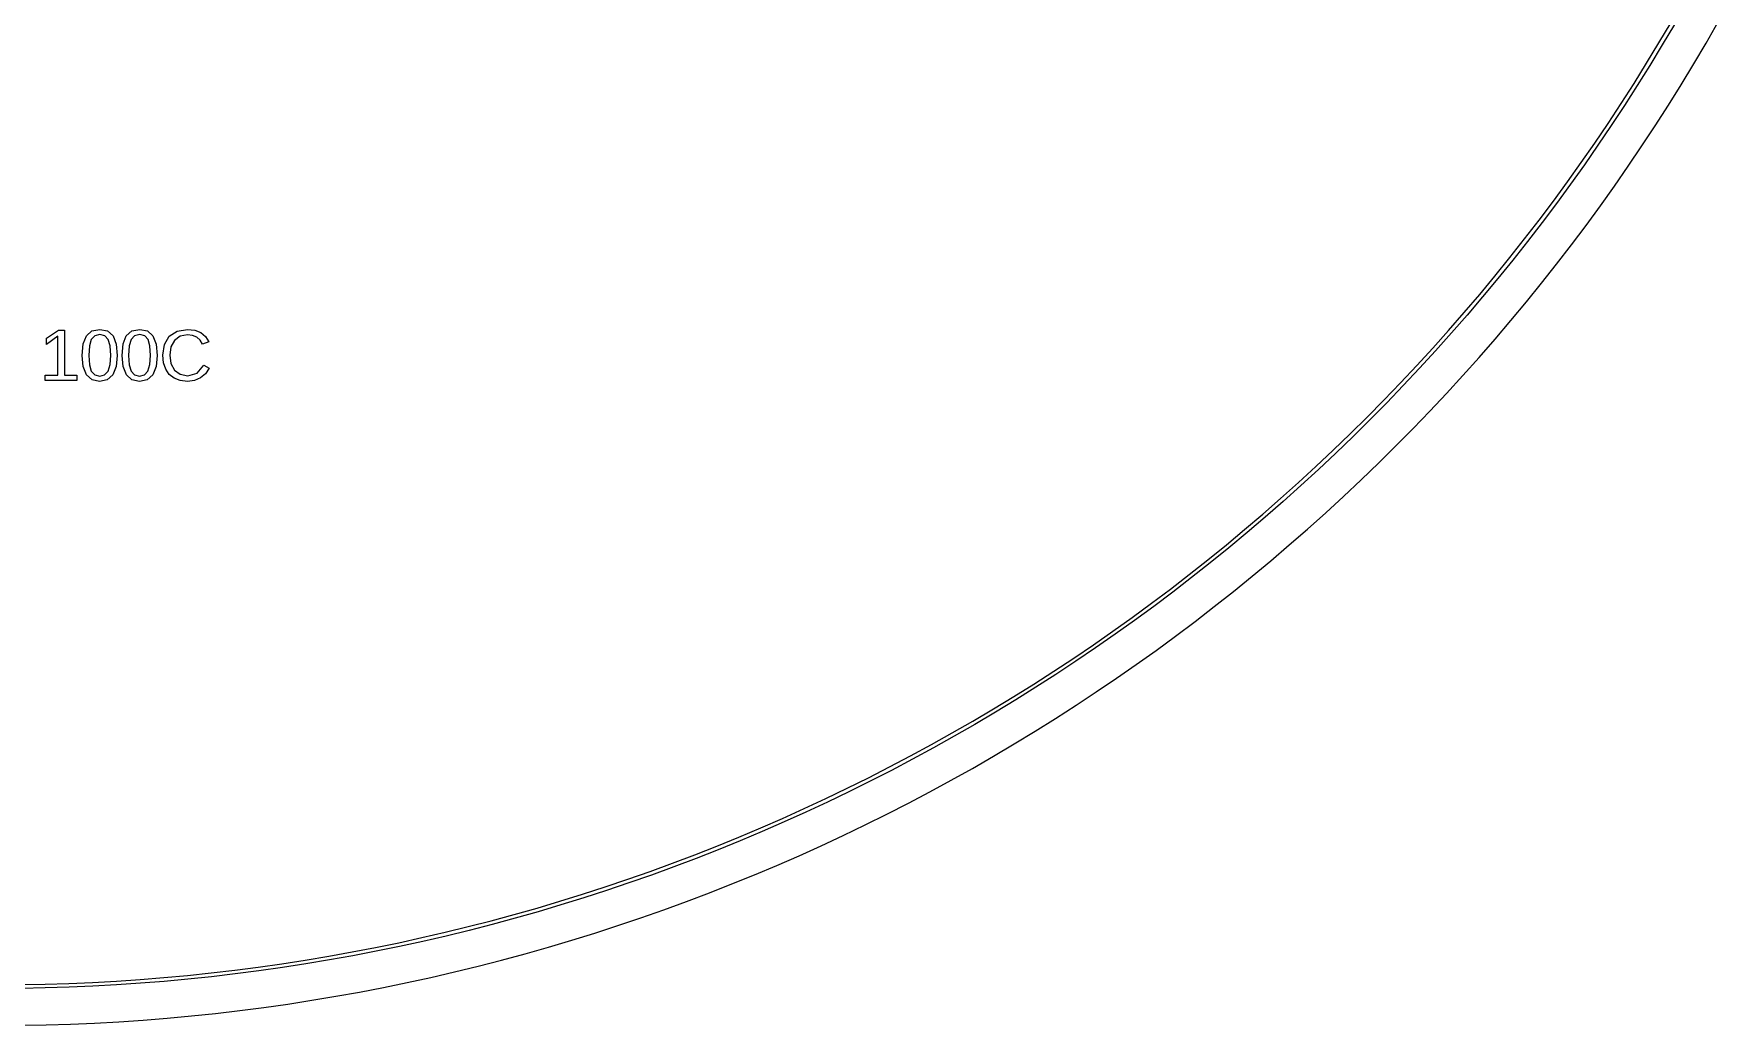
# Model space of a CAD drawing. Extents: x -16 to 132, y -40 to 113.
# Drawn here: x 56.6 to 121.8, y -39.7 to -1.3 of the extents above; entities that cross this region are included whole.
import ezdxf

# ---------------------------------------------------------------- set-up
doc = ezdxf.new("R2010")
doc.units = 0

msp = doc.modelspace()

# ---------------------------------------------------------------- linework, layer by layer
for p, q in [((119.486, -1.70554), (119.954, -0.91399)), ((120.083, -0.98952), (119.614, -1.78264)), ((121.314, -1.70706), (121.782, -0.8931)), ((119.008, -2.49126), (119.486, -1.70554)), ((119.614, -1.78264), (119.136, -2.56995)), ((120.837, -2.51524), (121.314, -1.70706)), ((118.521, -3.27107), (119.008, -2.49126)), ((119.136, -2.56995), (118.648, -3.35133)), ((120.349, -3.31749), (120.837, -2.51524)), ((118.024, -4.04486), (118.521, -3.27107)), ((118.648, -3.35133), (118.15, -4.12665)), ((119.852, -4.11369), (120.349, -3.31749)), ((117.518, -4.81248), (118.024, -4.04486)), ((118.15, -4.12665), (117.643, -4.89581)), ((119.345, -4.90375), (119.852, -4.11369)), ((117.003, -5.57384), (117.518, -4.81248)), ((117.643, -4.89581), (117.126, -5.65869)), ((118.828, -5.6875), (119.345, -4.90375)), ((116.478, -6.32881), (117.003, -5.57384)), ((117.126, -5.65869), (116.601, -6.41518)), ((118.301, -6.46486), (118.828, -5.6875)), ((115.944, -7.07729), (116.478, -6.32881)), ((116.601, -6.41518), (116.065, -7.16516)), ((117.766, -7.2357), (118.301, -6.46486)), ((115.401, -7.81915), (115.944, -7.07729)), ((116.065, -7.16516), (115.521, -7.90851)), ((114.848, -8.55429), (115.401, -7.81915)), ((117.22, -7.99992), (117.766, -7.2357)), ((115.521, -7.90851), (114.968, -8.64513)), ((116.666, -8.75737), (117.22, -7.99992)), ((114.287, -9.28261), (114.848, -8.55429)), ((114.968, -8.64513), (114.406, -9.37489)), ((116.102, -9.50798), (116.666, -8.75737)), ((113.717, -10.004), (114.287, -9.28261)), ((114.406, -9.37489), (113.834, -10.0977)), ((115.529, -10.2516), (116.102, -9.50798)), ((113.138, -10.7183), (113.717, -10.004)), ((113.834, -10.0977), (113.254, -10.8135)), ((114.947, -10.9881), (115.529, -10.2516)), ((112.551, -11.4255), (113.138, -10.7183)), ((113.254, -10.8135), (112.665, -11.522)), ((114.356, -11.7175), (114.947, -10.9881)), ((111.954, -12.1254), (112.551, -11.4255)), ((112.665, -11.522), (112.068, -12.2233)), ((113.756, -12.4395), (114.356, -11.7175)), ((111.349, -12.8179), (111.954, -12.1254)), ((112.068, -12.2233), (111.462, -12.9173)), ((57.1115, -13.1234), (57.5734, -12.8058)), ((57.5734, -12.8058), (57.8036, -12.8058)), ((57.8036, -12.8058), (57.8036, -14.5477)), ((58.5331, -13.3418), (58.6564, -13.0277)), ((58.6564, -13.0277), (58.8684, -12.8394)), ((58.978, -13.026), (58.845, -13.1664)), ((58.8684, -12.8394), (59.1758, -12.7767)), ((59.1758, -12.9792), (58.978, -13.026)), ((59.1758, -12.7767), (59.4758, -12.8401)), ((59.3687, -13.0267), (59.1758, -12.9792)), ((59.4982, -13.1692), (59.3687, -13.0267)), ((59.4758, -12.8401), (59.6854, -13.0305)), ((59.6854, -13.0305), (59.8087, -13.3453)), ((60.0759, -13.3418), (60.1991, -13.0277)), ((60.1991, -13.0277), (60.4111, -12.8394)), ((60.5207, -13.026), (60.3877, -13.1664)), ((60.4111, -12.8394), (60.7185, -12.7767)), ((60.7185, -12.9792), (60.5207, -13.026)), ((60.7185, -12.7767), (61.0186, -12.8401)), ((60.9115, -13.0267), (60.7185, -12.9792)), ((61.041, -13.1692), (60.9115, -13.0267)), ((61.0186, -12.8401), (61.2282, -13.0305)), ((61.2282, -13.0305), (61.3515, -13.3453)), ((61.8632, -13.0416), (62.1642, -12.8429)), ((62.1642, -12.8429), (62.5622, -12.7767)), ((62.565, -12.993), (62.2765, -13.0452)), ((62.5622, -12.7767), (62.8486, -12.8072)), ((62.7576, -13.0156), (62.565, -12.993)), ((62.9221, -13.0832), (62.7576, -13.0156)), ((62.8486, -12.8072), (63.0837, -12.8987)), ((63.0837, -12.8987), (63.2654, -13.0502)), ((110.736, -13.5029), (111.349, -12.8179)), ((111.462, -12.9173), (110.847, -13.6037)), ((113.147, -13.1541), (113.756, -12.4395)), ((57.5526, -13.0444), (57.1115, -13.3592)), ((57.1115, -13.3592), (57.1115, -13.1234)), ((57.5526, -14.5477), (57.5526, -13.0444)), ((58.492, -13.7822), (58.5331, -13.3418)), ((58.7696, -13.414), (58.7444, -13.7822)), ((58.845, -13.1664), (58.7696, -13.414)), ((59.5716, -13.4174), (59.4982, -13.1692)), ((59.596, -13.7822), (59.5716, -13.4174)), ((59.8087, -13.3453), (59.8498, -13.7822)), ((60.0348, -13.7822), (60.0759, -13.3418)), ((60.3123, -13.414), (60.2872, -13.7822)), ((60.3877, -13.1664), (60.3123, -13.414)), ((61.1143, -13.4174), (61.041, -13.1692)), ((61.1387, -13.7822), (61.1143, -13.4174)), ((61.3515, -13.3453), (61.3925, -13.7822)), ((61.6108, -13.7738), (61.6739, -13.3571)), ((61.6739, -13.3571), (61.8632, -13.0416)), ((61.9249, -13.4492), (61.8799, -13.7738)), ((62.0601, -13.2018), (61.9249, -13.4492)), ((62.2765, -13.0452), (62.0601, -13.2018)), ((63.052, -13.1935), (62.9221, -13.0832)), ((63.1406, -13.3439), (63.052, -13.1935)), ((63.3916, -13.2607), (63.1406, -13.3439)), ((63.2654, -13.0502), (63.3916, -13.2607)), ((110.115, -14.1804), (110.736, -13.5029)), ((110.847, -13.6037), (110.224, -14.2825)), ((112.529, -13.8612), (113.147, -13.1541)), ((58.5343, -14.2156), (58.492, -13.7822)), ((58.6612, -14.5311), (58.5343, -14.2156)), ((58.7444, -13.7822), (58.7699, -14.1424)), ((58.7699, -14.1424), (58.8464, -14.391)), ((59.4934, -14.3869), (59.5703, -14.1372)), ((59.5703, -14.1372), (59.596, -13.7822)), ((59.8066, -14.2139), (59.6771, -14.5297)), ((59.8498, -13.7822), (59.8066, -14.2139)), ((60.0771, -14.2156), (60.0348, -13.7822)), ((60.204, -14.5311), (60.0771, -14.2156)), ((60.2872, -13.7822), (60.3127, -14.1424)), ((60.3127, -14.1424), (60.3891, -14.391)), ((61.0361, -14.3869), (61.1131, -14.1372)), ((61.1131, -14.1372), (61.1387, -13.7822)), ((61.3494, -14.2139), (61.2199, -14.5297)), ((61.3925, -13.7822), (61.3494, -14.2139)), ((61.6391, -14.0649), (61.6108, -13.7738)), ((61.7238, -14.314), (61.6391, -14.0649)), ((61.8625, -14.5158), (61.7238, -14.314)), ((61.8799, -13.7738), (61.9268, -14.0979)), ((61.9268, -14.0979), (62.0678, -14.3515)), ((62.9356, -14.4683), (63.1933, -14.1636)), ((63.1933, -14.1636), (63.4096, -14.2717)), ((63.4096, -14.2717), (63.2645, -14.494)), ((109.485, -14.8502), (110.115, -14.1804)), ((110.224, -14.2825), (109.593, -14.9536)), ((111.903, -14.5606), (112.529, -13.8612)), ((57.0547, -14.7599), (57.0547, -14.5477)), ((57.0547, -14.5477), (57.5526, -14.5477)), ((58.2793, -14.7599), (57.0547, -14.7599)), ((57.8036, -14.5477), (58.2793, -14.5477)), ((58.2793, -14.5477), (58.2793, -14.7599)), ((58.8724, -14.7235), (58.6612, -14.5311)), ((58.8464, -14.391), (58.9783, -14.5356)), ((59.1674, -14.7877), (58.8724, -14.7235)), ((58.9783, -14.5356), (59.1702, -14.5838)), ((59.4634, -14.7232), (59.1674, -14.7877)), ((59.1702, -14.5838), (59.3613, -14.5346)), ((59.3613, -14.5346), (59.4934, -14.3869)), ((59.6771, -14.5297), (59.4634, -14.7232)), ((60.4151, -14.7235), (60.204, -14.5311)), ((60.3891, -14.391), (60.521, -14.5356)), ((60.7102, -14.7877), (60.4151, -14.7235)), ((60.521, -14.5356), (60.713, -14.5838)), ((61.0061, -14.7232), (60.7102, -14.7877)), ((60.713, -14.5838), (60.904, -14.5346)), ((60.904, -14.5346), (61.0361, -14.3869)), ((61.2199, -14.5297), (61.0061, -14.7232)), ((62.0525, -14.6649), (61.8625, -14.5158)), ((62.2881, -14.757), (62.0525, -14.6649)), ((62.0678, -14.3515), (62.2888, -14.5153)), ((62.5636, -14.7877), (62.2881, -14.757)), ((62.2888, -14.5153), (62.5761, -14.5699)), ((62.8346, -14.7547), (62.5636, -14.7877)), ((62.5761, -14.5699), (62.9356, -14.4683)), ((63.0705, -14.6559), (62.8346, -14.7547)), ((63.2645, -14.494), (63.0705, -14.6559)), ((108.847, -15.5122), (109.485, -14.8502)), ((109.593, -14.9536), (108.954, -15.617)), ((111.268, -15.2523), (111.903, -14.5606)), ((108.2, -16.1664), (108.847, -15.5122)), ((108.954, -15.617), (108.306, -16.2724)), ((110.625, -15.9362), (111.268, -15.2523)), ((107.546, -16.8125), (108.2, -16.1664)), ((108.306, -16.2724), (107.651, -16.9199)), ((109.974, -16.6122), (110.625, -15.9362)), ((106.884, -17.4506), (107.546, -16.8125)), ((107.651, -16.9199), (106.988, -17.5592)), ((109.314, -17.28), (109.974, -16.6122)), ((106.214, -18.0805), (106.884, -17.4506)), ((106.988, -17.5592), (106.317, -18.1904)), ((108.646, -17.9398), (109.314, -17.28)), ((105.537, -18.7021), (106.214, -18.0805)), ((106.317, -18.1904), (105.638, -18.8133)), ((107.97, -18.5913), (108.646, -17.9398)), ((104.852, -19.3154), (105.537, -18.7021)), ((105.638, -18.8133), (104.951, -19.4278)), ((107.286, -19.2344), (107.97, -18.5913)), ((104.159, -19.9203), (104.852, -19.3154)), ((104.951, -19.4278), (104.257, -20.0338)), ((106.595, -19.8691), (107.286, -19.2344)), ((103.459, -20.5165), (104.159, -19.9203)), ((104.257, -20.0338), (103.556, -20.6313)), ((105.895, -20.4953), (106.595, -19.8691)), ((102.752, -21.1042), (103.459, -20.5165)), ((103.556, -20.6313), (102.847, -21.2201)), ((105.188, -21.1129), (105.895, -20.4953)), ((102.038, -21.6831), (102.752, -21.1042)), ((102.847, -21.2201), (102.132, -21.8002)), ((104.474, -21.7217), (105.188, -21.1129)), ((101.317, -22.2532), (102.038, -21.6831)), ((102.132, -21.8002), (101.409, -22.3715)), ((103.751, -22.3217), (104.474, -21.7217)), ((100.588, -22.8145), (101.317, -22.2532)), ((101.409, -22.3715), (100.679, -22.9338)), ((103.022, -22.9128), (103.751, -22.3217)), ((99.1113, -23.9099), (99.8532, -23.3667)), ((99.8532, -23.3667), (100.588, -22.8145)), ((100.679, -22.9338), (99.9425, -23.4872)), ((102.286, -23.4949), (103.022, -22.9128)), ((98.3628, -24.4439), (99.1113, -23.9099)), ((99.1992, -24.0314), (98.4492, -24.5666)), ((99.9425, -23.4872), (99.1992, -24.0314)), ((100.791, -24.6318), (101.542, -24.0679)), ((101.542, -24.0679), (102.286, -23.4949)), ((97.6078, -24.9687), (98.3628, -24.4439)), ((98.4492, -24.5666), (97.6927, -25.0924)), ((100.034, -25.1864), (100.791, -24.6318)), ((96.8465, -25.4842), (97.6078, -24.9687)), ((97.6927, -25.0924), (96.9298, -25.609)), ((99.2697, -25.7316), (100.034, -25.1864)), ((95.3051, -26.487), (96.0789, -25.9904)), ((96.0789, -25.9904), (96.8465, -25.4842)), ((96.9298, -25.609), (96.1607, -26.1161)), ((98.4989, -26.2675), (99.2697, -25.7316)), ((94.5253, -26.9742), (95.3051, -26.487)), ((95.3853, -26.6138), (94.604, -27.1019)), ((96.1607, -26.1161), (95.3853, -26.6138)), ((97.7215, -26.7938), (98.4989, -26.2675)), ((93.7395, -27.4517), (94.5253, -26.9742)), ((94.604, -27.1019), (93.8167, -27.5804)), ((96.1477, -27.8177), (96.9378, -27.3106)), ((96.9378, -27.3106), (97.7215, -26.7938)), ((92.1508, -28.3777), (92.948, -27.9196)), ((92.948, -27.9196), (93.7395, -27.4517)), ((93.8167, -27.5804), (93.0235, -28.0491)), ((95.3515, -28.315), (96.1477, -27.8177)), ((91.348, -28.8259), (92.1508, -28.3777)), ((92.2247, -28.5082), (91.4203, -28.9574)), ((93.0235, -28.0491), (92.2247, -28.5082)), ((94.5493, -28.8026), (95.3515, -28.315)), ((89.7263, -29.6928), (90.5398, -29.2643)), ((90.5398, -29.2643), (91.348, -28.8259)), ((91.4203, -28.9574), (90.6105, -29.3966)), ((92.9271, -29.748), (93.7411, -29.2803)), ((93.7411, -29.2803), (94.5493, -28.8026)), ((88.9075, -30.1112), (89.7263, -29.6928)), ((89.7953, -29.8259), (88.975, -30.2452)), ((90.6105, -29.3966), (89.7953, -29.8259)), ((92.1075, -30.2057), (92.9271, -29.748)), ((87.255, -30.9178), (88.0837, -30.5196)), ((88.0837, -30.5196), (88.9075, -30.1112)), ((88.975, -30.2452), (88.1495, -30.6544)), ((91.2822, -30.6534), (92.1075, -30.2057)), ((86.4214, -31.3058), (87.255, -30.9178)), ((87.3191, -31.0534), (86.4838, -31.4422)), ((88.1495, -30.6544), (87.3191, -31.0534)), ((89.6157, -31.518), (90.4516, -31.0908)), ((90.4516, -31.0908), (91.2822, -30.6534)), ((84.7402, -32.051), (85.5831, -31.6835)), ((85.6439, -31.8207), (84.7993, -32.1889)), ((85.5831, -31.6835), (86.4214, -31.3058)), ((86.4838, -31.4422), (85.6439, -31.8207)), ((88.7745, -31.935), (89.6157, -31.518)), ((83.0413, -32.7547), (83.8929, -32.4081)), ((83.9503, -32.5466), (83.097, -32.894)), ((83.8929, -32.4081), (84.7402, -32.051)), ((84.7993, -32.1889), (83.9503, -32.5466)), ((87.0773, -32.7377), (87.9284, -32.3416)), ((87.9284, -32.3416), (88.7745, -31.935)), ((81.3257, -33.4165), (82.1855, -33.0909)), ((82.2395, -33.2308), (81.3779, -33.5571)), ((82.1855, -33.0909), (83.0413, -32.7547)), ((83.097, -32.894), (82.2395, -33.2308)), ((85.3608, -33.4986), (86.2214, -33.1234)), ((86.2214, -33.1234), (87.0773, -32.7377)), ((79.5943, -34.036), (80.4619, -33.7316)), ((80.5124, -33.8728), (79.6431, -34.1779)), ((80.4619, -33.7316), (81.3257, -33.4165)), ((81.3779, -33.5571), (80.5124, -33.8728)), ((83.6262, -34.2171), (84.4957, -33.8632)), ((84.4957, -33.8632), (85.3608, -33.4986)), ((77.8482, -34.6128), (78.723, -34.3298)), ((78.7701, -34.4722), (77.8935, -34.7558)), ((78.723, -34.3298), (79.5943, -34.036)), ((79.6431, -34.1779), (78.7701, -34.4722)), ((82.7524, -34.5603), (83.6262, -34.2171)), ((75.2038, -35.3973), (76.0885, -35.1466)), ((76.0885, -35.1466), (76.97, -34.8851)), ((77.0135, -35.0287), (76.1303, -35.2907)), ((76.97, -34.8851), (77.8482, -34.6128)), ((77.8935, -34.7558), (77.0135, -35.0287)), ((80.9925, -35.2145), (81.8744, -34.8928)), ((81.8744, -34.8928), (82.7524, -34.5603)), ((73.4257, -35.866), (74.3162, -35.6371)), ((74.3544, -35.7821), (73.4621, -36.0115)), ((74.3162, -35.6371), (75.2038, -35.3973)), ((75.2439, -35.5419), (74.3544, -35.7821)), ((76.1303, -35.2907), (75.2439, -35.5419)), ((78.3239, -36.1143), (79.217, -35.8253)), ((79.217, -35.8253), (80.1066, -35.5253)), ((80.1066, -35.5253), (80.9925, -35.2145)), ((69.8375, -36.6717), (70.7382, -36.4868)), ((70.7382, -36.4868), (71.6366, -36.2909)), ((71.6694, -36.4372), (70.7693, -36.6336)), ((71.6366, -36.2909), (72.5324, -36.0839)), ((72.5671, -36.2298), (71.6694, -36.4372)), ((72.5324, -36.0839), (73.4257, -35.866)), ((73.4621, -36.0115), (72.5671, -36.2298)), ((76.5271, -36.6593), (77.4272, -36.3923)), ((77.4272, -36.3923), (78.3239, -36.1143)), ((67.1228, -37.1599), (68.0297, -37.0083)), ((68.0297, -37.0083), (68.9346, -36.8456)), ((68.9621, -36.993), (68.0554, -37.1561)), ((68.9346, -36.8456), (69.8375, -36.6717)), ((69.8668, -36.8188), (68.9621, -36.993)), ((70.7693, -36.6336), (69.8668, -36.8188)), ((74.7176, -37.1601), (75.6239, -36.9153)), ((75.6239, -36.9153), (76.5271, -36.6593)), ((61.6488, -37.8351), (62.5643, -37.7506)), ((62.5643, -37.7506), (63.4788, -37.6549)), ((63.4788, -37.6549), (64.392, -37.5479)), ((64.4104, -37.6968), (63.4953, -37.804)), ((64.392, -37.5479), (65.3038, -37.4298)), ((65.324, -37.5784), (64.4104, -37.6968)), ((65.3038, -37.4298), (66.2142, -37.3004)), ((66.2362, -37.4488), (65.324, -37.5784)), ((66.2142, -37.3004), (67.1228, -37.1599)), ((67.1467, -37.308), (66.2362, -37.4488)), ((68.0554, -37.1561), (67.1467, -37.308)), ((71.9816, -37.8276), (72.8963, -37.6163)), ((72.8963, -37.6163), (73.8084, -37.3938)), ((73.8084, -37.3938), (74.7176, -37.1601)), ((56.1398, -38.1057), (57.0591, -38.0888)), ((57.0628, -38.2388), (56.1417, -38.2557)), ((57.0591, -38.0888), (57.9782, -38.0606)), ((57.9837, -38.2105), (57.0628, -38.2388)), ((57.9782, -38.0606), (58.8968, -38.0211)), ((58.9041, -38.1709), (57.9837, -38.2105)), ((58.8968, -38.0211), (59.8148, -37.9704)), ((59.8241, -38.1201), (58.9041, -38.1709)), ((59.8148, -37.9704), (60.7322, -37.9084)), ((60.7433, -38.058), (59.8241, -38.1201)), ((60.7322, -37.9084), (61.6488, -37.8351)), ((61.6616, -37.9846), (60.7433, -38.058)), ((62.579, -37.8999), (61.6616, -37.9846)), ((63.4953, -37.804), (62.579, -37.8999)), ((68.299, -38.5601), (69.2229, -38.394)), ((69.2229, -38.394), (70.1448, -38.2165)), ((70.1448, -38.2165), (71.0644, -38.0277)), ((71.0644, -38.0277), (71.9816, -37.8276)), ((64.5848, -39.1111), (65.5158, -38.9904)), ((65.5158, -38.9904), (66.4453, -38.8584)), ((66.4453, -38.8584), (67.373, -38.7149)), ((67.373, -38.7149), (68.299, -38.5601)), ((56.1592, -39.6806), (57.0978, -39.6633)), ((57.0978, -39.6633), (58.0361, -39.6346)), ((58.0361, -39.6346), (58.9741, -39.5942)), ((58.9741, -39.5942), (59.9114, -39.5424)), ((59.9114, -39.5424), (60.8481, -39.4791)), ((60.8481, -39.4791), (61.7839, -39.4043)), ((61.7839, -39.4043), (62.7187, -39.318)), ((62.7187, -39.318), (63.6524, -39.2203)), ((63.6524, -39.2203), (64.5848, -39.1111))]:
    msp.add_line(p, q)

doc.saveas('drawing.dxf')
